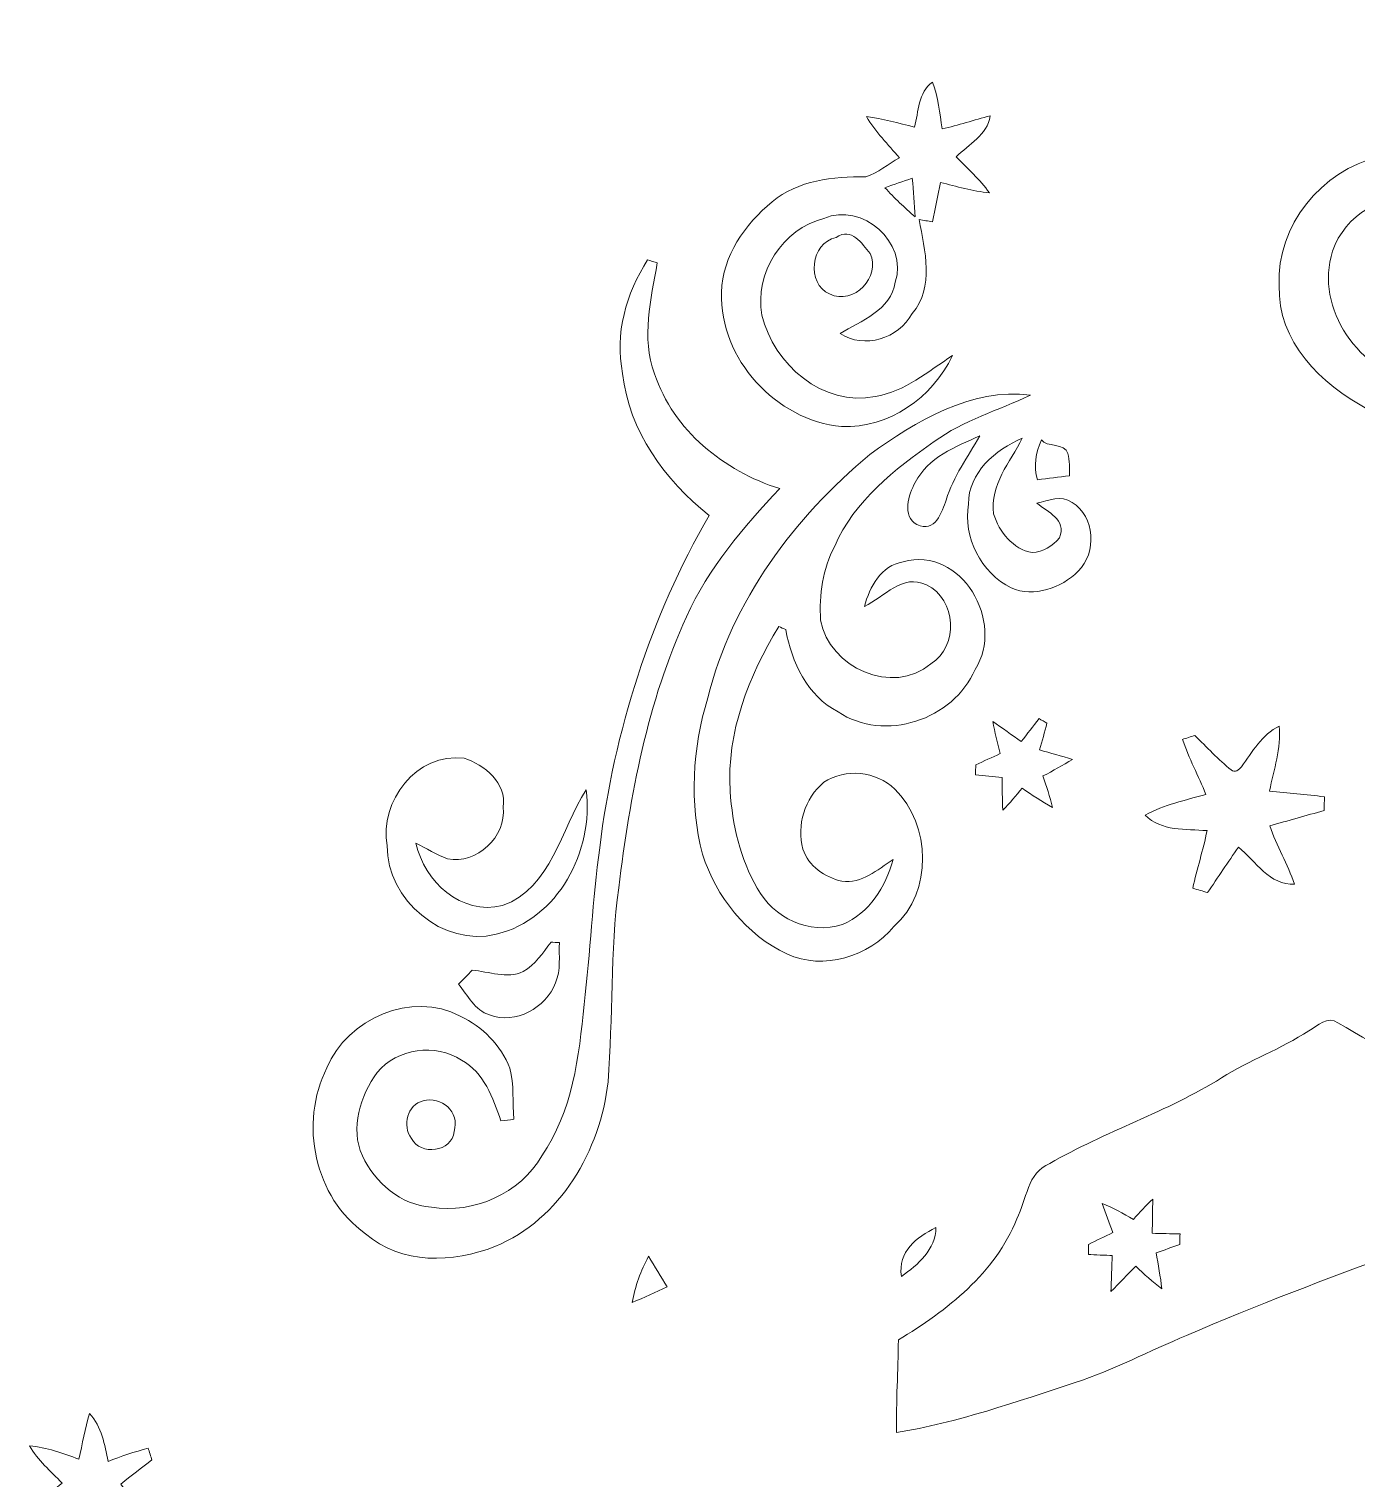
# Model space of a CAD drawing. Header units: centimetres. Extents: x -16.2 to 16.2, y -15.2 to 15.2.
# Drawn here: x -16.22 to -2.94, y 0.75 to 15.25 of the extents above; entities that cross this region are included whole.
import ezdxf

# ---------------------------------------------------------------- set-up
doc = ezdxf.new("R2010")
doc.units = ezdxf.units.CM
doc.header["$MEASUREMENT"] = 0
doc.layers.add('Layer 1', color=7, linetype='Continuous')

msp = doc.modelspace()

# ---------------------------------------------------------------- linework, layer by layer
at = {"layer": 'Layer 1', "lineweight": 9}
for points, knots in [([(5.17948, 15.04692), (5.45429, 15.21131), (5.78167, 15.2473), (6.096, 15.23142), (6.096, 15.23142), (6.09458, 15.20602), (6.09176, 15.15522), (6.09035, 15.12982), (6.09035, 15.12982), (5.61622, 15.04445), (5.16501, 14.77069), (4.93571, 14.33748), (4.93571, 14.33748), (4.66266, 13.92297), (4.69441, 13.39662), (4.74945, 12.92637), (4.74945, 12.92637), (4.07952, 13.12604), (3.35562, 13.2153), (2.66876, 13.04667), (2.66876, 13.04667), (1.35255, 12.79267), (0.12629, 12.212), (-1.03188, 11.55442), (-1.03188, 11.55442), (-1.5808, 11.2796), (-2.25955, 11.1526), (-2.82822, 11.44753), (-2.82822, 11.44753), (-3.2819, 11.68988), (-3.72922, 12.12451), (-3.70523, 12.68154), (-3.70523, 12.68154), (-3.73839, 13.27844), (-3.27907, 13.83266), (-2.70828, 13.96848), (-2.70828, 13.96848), (-2.40771, 14.05455), (-2.06093, 14.04538), (-1.81081, 13.8383), (-1.81081, 13.8383), (-1.39065, 13.59383), (-1.21285, 13.00433), (-1.45662, 12.57818), (-1.45662, 12.57818), (-1.56387, 12.321), (-1.83057, 12.1485), (-2.10926, 12.14708), (-2.10926, 12.14708), (-1.93746, 12.36651), (-1.70463, 12.58594), (-1.73461, 12.89321), (-1.73461, 12.89321), (-1.70286, 13.216), (-1.97344, 13.49893), (-2.28036, 13.54726), (-2.28036, 13.54726), (-2.65572, 13.62064), (-3.05259, 13.38569), (-3.17112, 13.02303), (-3.17112, 13.02303), (-3.35774, 12.454), (-2.8956, 11.79925), (-2.32128, 11.70964), (-2.32128, 11.70964), (-2.03236, 11.6352), (-1.7325, 11.69165), (-1.44745, 11.75585), (-1.44745, 11.75585), (-0.77859, 11.94141), (-0.18345, 12.3083), (0.45226, 12.57606), (0.45226, 12.57606), (1.12747, 12.86781), (1.82209, 13.13133), (2.5474, 13.26786), (2.5474, 13.26786), (3.08468, 13.3811), (3.63431, 13.40932), (4.18113, 13.42908), (4.18113, 13.42908), (4.25027, 14.07995), (4.59528, 14.72342), (5.17948, 15.04692)], [0, 0, 0, 0, 0.04545455, 0.04545455, 0.04545455, 0.04545455, 0.09090909, 0.09090909, 0.09090909, 0.09090909, 0.13636364, 0.13636364, 0.13636364, 0.13636364, 0.18181818, 0.18181818, 0.18181818, 0.18181818, 0.22727273, 0.22727273, 0.22727273, 0.22727273, 0.27272727, 0.27272727, 0.27272727, 0.27272727, 0.31818182, 0.31818182, 0.31818182, 0.31818182, 0.36363636, 0.36363636, 0.36363636, 0.36363636, 0.40909091, 0.40909091, 0.40909091, 0.40909091, 0.45454545, 0.45454545, 0.45454545, 0.45454545, 0.5, 0.5, 0.5, 0.5, 0.54545455, 0.54545455, 0.54545455, 0.54545455, 0.59090909, 0.59090909, 0.59090909, 0.59090909, 0.63636364, 0.63636364, 0.63636364, 0.63636364, 0.68181818, 0.68181818, 0.68181818, 0.68181818, 0.72727273, 0.72727273, 0.72727273, 0.72727273, 0.77272727, 0.77272727, 0.77272727, 0.77272727, 0.81818182, 0.81818182, 0.81818182, 0.81818182, 0.86363636, 0.86363636, 0.86363636, 0.86363636, 0.90909091, 0.90909091, 0.90909091, 0.90909091, 1, 1, 1, 1]), ([(-7.35648, 14.26551), (-7.31309, 14.41897), (-7.32085, 14.61335), (-7.17727, 14.71495), (-7.17727, 14.71495), (-7.11871, 14.56573), (-7.1053, 14.40521), (-7.07814, 14.24858), (-7.07814, 14.24858), (-6.91586, 14.28104), (-6.75993, 14.33819), (-6.59907, 14.3777), (-6.59907, 14.3777), (-6.62588, 14.18473), (-6.81532, 14.09512), (-6.93844, 13.96671), (-6.93844, 13.96671), (-6.82237, 13.85206), (-6.70278, 13.73952), (-6.60612, 13.60758), (-6.60612, 13.60758), (-6.77334, 13.62628), (-6.93491, 13.67038), (-7.09719, 13.71165), (-7.09719, 13.71165), (-7.12329, 13.58007), (-7.14728, 13.44848), (-7.1748, 13.31725), (-7.1748, 13.31725), (-7.21925, 13.32501), (-7.2637, 13.33312), (-7.30815, 13.34088), (-7.30815, 13.34088), (-7.25629, 13.02868), (-7.15046, 12.66637), (-7.38012, 12.39967), (-7.38012, 12.39967), (-7.51699, 12.14673), (-7.85742, 12.04125), (-8.10119, 12.20035), (-8.10119, 12.20035), (-7.89094, 12.32418), (-7.59178, 12.43672), (-7.54874, 12.71259), (-7.54874, 12.71259), (-7.4161, 13.10699), (-7.88212, 13.51939), (-8.26206, 13.35217), (-8.26206, 13.35217), (-8.67657, 13.24881), (-8.96127, 12.8036), (-8.8826, 12.38345), (-8.8826, 12.38345), (-8.76618, 11.8945), (-8.27335, 11.46199), (-7.74842, 11.56994), (-7.74842, 11.56994), (-7.44891, 11.61862), (-7.22207, 11.82182), (-6.97583, 11.97846), (-6.97583, 11.97846), (-7.17797, 11.55795), (-7.61048, 11.25103), (-8.08638, 11.26796), (-8.08638, 11.26796), (-8.74431, 11.33287), (-9.30769, 11.94388), (-9.28723, 12.61205), (-9.28723, 12.61205), (-9.27841, 12.97823), (-9.05299, 13.29291), (-8.78064, 13.51798), (-8.78064, 13.51798), (-8.521, 13.73317), (-8.16999, 13.77268), (-7.84472, 13.76739), (-7.84472, 13.76739), (-7.72231, 13.80726), (-7.6193, 13.89475), (-7.50676, 13.95789), (-7.50676, 13.95789), (-7.62071, 14.0923), (-7.74595, 14.21824), (-7.83732, 14.36994), (-7.83732, 14.36994), (-7.67398, 14.34983), (-7.51523, 14.30608), (-7.35648, 14.26551), (-7.35648, 14.26551), (-7.35648, 14.26551), (-7.35648, 14.26551), (-7.35648, 14.26551)], [0, 0, 0, 0, 0.04166667, 0.04166667, 0.04166667, 0.04166667, 0.08333333, 0.08333333, 0.08333333, 0.08333333, 0.125, 0.125, 0.125, 0.125, 0.16666667, 0.16666667, 0.16666667, 0.16666667, 0.20833333, 0.20833333, 0.20833333, 0.20833333, 0.25, 0.25, 0.25, 0.25, 0.29166667, 0.29166667, 0.29166667, 0.29166667, 0.33333333, 0.33333333, 0.33333333, 0.33333333, 0.375, 0.375, 0.375, 0.375, 0.41666667, 0.41666667, 0.41666667, 0.41666667, 0.45833333, 0.45833333, 0.45833333, 0.45833333, 0.5, 0.5, 0.5, 0.5, 0.54166667, 0.54166667, 0.54166667, 0.54166667, 0.58333333, 0.58333333, 0.58333333, 0.58333333, 0.625, 0.625, 0.625, 0.625, 0.66666667, 0.66666667, 0.66666667, 0.66666667, 0.70833333, 0.70833333, 0.70833333, 0.70833333, 0.75, 0.75, 0.75, 0.75, 0.79166667, 0.79166667, 0.79166667, 0.79166667, 0.83333333, 0.83333333, 0.83333333, 0.83333333, 0.875, 0.875, 0.875, 0.875, 0.91666667, 0.91666667, 0.91666667, 0.91666667, 1, 1, 1, 1]), ([(-7.65246, 13.65909), (-7.55792, 13.55537), (-7.4549, 13.46012), (-7.35013, 13.36699), (-7.35013, 13.36699), (-7.35648, 13.49575), (-7.36706, 13.62452), (-7.378, 13.75293), (-7.378, 13.75293), (-7.47043, 13.724), (-7.5618, 13.6926), (-7.65246, 13.65909)], [0, 0, 0, 0, 0.25, 0.25, 0.25, 0.25, 0.5, 0.5, 0.5, 0.5, 1, 1, 1, 1]), ([(-8.14106, 13.16061), (-7.98266, 13.27033), (-7.88353, 13.09711), (-7.80098, 13.00116), (-7.80098, 13.00116), (-7.68633, 12.76938), (-7.96502, 12.4794), (-8.20562, 12.59582), (-8.20562, 12.59582), (-8.44339, 12.69883), (-8.39717, 13.10805), (-8.14106, 13.16061)], [0, 0, 0, 0, 0.25, 0.25, 0.25, 0.25, 0.5, 0.5, 0.5, 0.5, 1, 1, 1, 1]), ([(-10.02736, 12.93625), (-10.00337, 12.92884), (-9.95469, 12.91438), (-9.9307, 12.90697), (-9.9307, 12.90697), (-9.99667, 12.54184), (-10.09086, 12.15908), (-9.95786, 11.79713), (-9.95786, 11.79713), (-9.76807, 11.22739), (-9.26501, 10.82452), (-8.7055, 10.64813), (-8.7055, 10.64813), (-9.0671, 10.26077), (-9.41988, 9.85544), (-9.63825, 9.36614), (-9.63825, 9.36614), (-10.03018, 8.51418), (-10.20128, 7.57932), (-10.31664, 6.65433), (-10.31664, 6.65433), (-10.40377, 6.01087), (-10.37238, 5.35964), (-10.42318, 4.71335), (-10.42318, 4.71335), (-10.50114, 4.02685), (-10.89555, 3.3347), (-11.55559, 3.06482), (-11.55559, 3.06482), (-11.97117, 2.8976), (-12.49575, 2.88067), (-12.84958, 3.19076), (-12.84958, 3.19076), (-13.36358, 3.55483), (-13.51774, 4.29743), (-13.23729, 4.85164), (-13.23729, 4.85164), (-13.03655, 5.34518), (-12.38533, 5.62493), (-11.90379, 5.36952), (-11.90379, 5.36952), (-11.67801, 5.26615), (-11.49915, 5.07671), (-11.40566, 4.84741), (-11.40566, 4.84741), (-11.36333, 4.6816), (-11.37815, 4.50698), (-11.36792, 4.33694), (-11.36792, 4.33694), (-11.41025, 4.332), (-11.45258, 4.32706), (-11.49492, 4.32212), (-11.49492, 4.32212), (-11.57394, 4.55002), (-11.66601, 4.80578), (-11.88967, 4.9289), (-11.88967, 4.9289), (-12.14826, 5.1), (-12.53526, 5.04814), (-12.73281, 4.80613), (-12.73281, 4.80613), (-12.90567, 4.57189), (-13.00692, 4.2498), (-12.88239, 3.9704), (-12.88239, 3.9704), (-12.75539, 3.703), (-12.49857, 3.47651), (-12.192, 3.45923), (-12.192, 3.45923), (-11.77008, 3.38655), (-11.30089, 3.59575), (-11.08746, 3.9704), (-11.08746, 3.9704), (-10.77807, 4.41349), (-10.71457, 4.96382), (-10.66201, 5.48699), (-10.66201, 5.48699), (-10.60098, 6.0084), (-10.5791, 6.53368), (-10.50714, 7.05403), (-10.50714, 7.05403), (-10.3625, 8.21996), (-9.99914, 9.36155), (-9.41176, 10.38037), (-9.41176, 10.38037), (-9.8545, 10.73315), (-10.21398, 11.22281), (-10.27713, 11.7996), (-10.27713, 11.7996), (-10.35932, 12.19612), (-10.2422, 12.60217), (-10.02736, 12.93625)], [0, 0, 0, 0, 0.04166667, 0.04166667, 0.04166667, 0.04166667, 0.08333333, 0.08333333, 0.08333333, 0.08333333, 0.125, 0.125, 0.125, 0.125, 0.16666667, 0.16666667, 0.16666667, 0.16666667, 0.20833333, 0.20833333, 0.20833333, 0.20833333, 0.25, 0.25, 0.25, 0.25, 0.29166667, 0.29166667, 0.29166667, 0.29166667, 0.33333333, 0.33333333, 0.33333333, 0.33333333, 0.375, 0.375, 0.375, 0.375, 0.41666667, 0.41666667, 0.41666667, 0.41666667, 0.45833333, 0.45833333, 0.45833333, 0.45833333, 0.5, 0.5, 0.5, 0.5, 0.54166667, 0.54166667, 0.54166667, 0.54166667, 0.58333333, 0.58333333, 0.58333333, 0.58333333, 0.625, 0.625, 0.625, 0.625, 0.66666667, 0.66666667, 0.66666667, 0.66666667, 0.70833333, 0.70833333, 0.70833333, 0.70833333, 0.75, 0.75, 0.75, 0.75, 0.79166667, 0.79166667, 0.79166667, 0.79166667, 0.83333333, 0.83333333, 0.83333333, 0.83333333, 0.875, 0.875, 0.875, 0.875, 0.91666667, 0.91666667, 0.91666667, 0.91666667, 1, 1, 1, 1]), ([(-7.8038, 10.98927), (-7.34343, 11.32194), (-6.7878, 11.65813), (-6.19549, 11.5837), (-6.19549, 11.5837), (-6.51581, 11.42812), (-6.86824, 11.33428), (-7.15787, 11.11803), (-7.15787, 11.11803), (-7.55262, 10.84181), (-7.95973, 10.52713), (-8.15482, 10.07134), (-8.15482, 10.07134), (-8.2737, 9.8445), (-8.31039, 9.58486), (-8.29663, 9.33086), (-8.29663, 9.33086), (-8.21055, 8.85708), (-7.57626, 8.56992), (-7.19138, 8.89377), (-7.19138, 8.89377), (-6.91269, 9.07227), (-6.93174, 9.53864), (-7.23724, 9.68574), (-7.23724, 9.68574), (-7.47748, 9.80111), (-7.65775, 9.56334), (-7.85778, 9.46915), (-7.85778, 9.46915), (-7.80521, 9.66353), (-7.68915, 9.87908), (-7.47113, 9.91471), (-7.47113, 9.91471), (-6.88799, 10.08051), (-6.4442, 9.30687), (-6.75005, 8.83908), (-6.75005, 8.83908), (-6.96419, 8.3332), (-7.65881, 8.10355), (-8.12095, 8.41434), (-8.12095, 8.41434), (-8.42928, 8.57556), (-8.58767, 8.90928), (-8.64412, 9.23808), (-8.64412, 9.23808), (-8.66176, 9.24513), (-8.69704, 9.2596), (-8.71503, 9.26665), (-8.71503, 9.26665), (-9.01489, 8.77311), (-9.2389, 8.20797), (-9.20115, 7.62095), (-9.20115, 7.62095), (-9.17964, 7.28404), (-9.09885, 6.94538), (-8.93128, 6.6501), (-8.93128, 6.6501), (-8.77006, 6.35659), (-8.4067, 6.17385), (-8.07685, 6.2878), (-8.07685, 6.2878), (-7.80698, 6.40139), (-7.64435, 6.66245), (-7.57097, 6.93515), (-7.57097, 6.93515), (-7.7276, 6.83319), (-7.88071, 6.6942), (-8.08497, 6.71889), (-8.08497, 6.71889), (-8.25042, 6.75946), (-8.41905, 6.87023), (-8.47232, 7.04027), (-8.47232, 7.04027), (-8.53864, 7.27946), (-8.45468, 7.55004), (-8.26382, 7.70914), (-8.26382, 7.70914), (-8.04651, 7.85448), (-7.7396, 7.81956), (-7.55262, 7.64105), (-7.55262, 7.64105), (-7.19209, 7.27946), (-7.16986, 6.61659), (-7.56144, 6.26663), (-7.56144, 6.26663), (-7.81474, 5.96395), (-8.26453, 5.82354), (-8.63248, 5.99111), (-8.63248, 5.99111), (-9.04029, 6.18126), (-9.34156, 6.56438), (-9.47809, 6.98841), (-9.47809, 6.98841), (-9.61179, 7.50206), (-9.57863, 8.04886), (-9.42517, 8.5544), (-9.42517, 8.5544), (-9.18316, 9.52206), (-8.56263, 10.35884), (-7.8038, 10.98927)], [0, 0, 0, 0, 0.03846154, 0.03846154, 0.03846154, 0.03846154, 0.07692308, 0.07692308, 0.07692308, 0.07692308, 0.11538462, 0.11538462, 0.11538462, 0.11538462, 0.15384615, 0.15384615, 0.15384615, 0.15384615, 0.19230769, 0.19230769, 0.19230769, 0.19230769, 0.23076923, 0.23076923, 0.23076923, 0.23076923, 0.26923077, 0.26923077, 0.26923077, 0.26923077, 0.30769231, 0.30769231, 0.30769231, 0.30769231, 0.34615385, 0.34615385, 0.34615385, 0.34615385, 0.38461538, 0.38461538, 0.38461538, 0.38461538, 0.42307692, 0.42307692, 0.42307692, 0.42307692, 0.46153846, 0.46153846, 0.46153846, 0.46153846, 0.5, 0.5, 0.5, 0.5, 0.53846154, 0.53846154, 0.53846154, 0.53846154, 0.57692308, 0.57692308, 0.57692308, 0.57692308, 0.61538462, 0.61538462, 0.61538462, 0.61538462, 0.65384615, 0.65384615, 0.65384615, 0.65384615, 0.69230769, 0.69230769, 0.69230769, 0.69230769, 0.73076923, 0.73076923, 0.73076923, 0.73076923, 0.76923077, 0.76923077, 0.76923077, 0.76923077, 0.80769231, 0.80769231, 0.80769231, 0.80769231, 0.84615385, 0.84615385, 0.84615385, 0.84615385, 0.88461538, 0.88461538, 0.88461538, 0.88461538, 0.92307692, 0.92307692, 0.92307692, 0.92307692, 1, 1, 1, 1]), ([(-7.34872, 10.70916), (-7.22101, 10.96069), (-6.94585, 11.06864), (-6.70137, 11.17448), (-6.70137, 11.17448), (-6.82449, 10.96634), (-6.96842, 10.76843), (-7.03827, 10.53383), (-7.03827, 10.53383), (-7.08449, 10.41918), (-7.14587, 10.19622), (-7.33284, 10.28971), (-7.33284, 10.28971), (-7.48524, 10.37332), (-7.41504, 10.58922), (-7.34872, 10.70916)], [0, 0, 0, 0, 0.2, 0.2, 0.2, 0.2, 0.4, 0.4, 0.4, 0.4, 0.6, 0.6, 0.6, 0.6, 1, 1, 1, 1]), ([(-6.81602, 10.49397), (-6.81885, 10.80865), (-6.54403, 11.03689), (-6.27804, 11.1526), (-6.27804, 11.1526), (-6.39798, 10.91025), (-6.604, 10.68658), (-6.56449, 10.39412), (-6.56449, 10.39412), (-6.51087, 10.21633), (-6.36941, 10.03958), (-6.1775, 10.00784), (-6.1775, 10.00784), (-6.07131, 10.01207), (-5.97253, 10.07522), (-5.90374, 10.15388), (-5.90374, 10.15388), (-5.83213, 10.34474), (-6.02333, 10.40789), (-6.13022, 10.50279), (-6.13022, 10.50279), (-6.01698, 10.5296), (-5.88681, 10.58463), (-5.77886, 10.51055), (-5.77886, 10.51055), (-5.54955, 10.36661), (-5.52944, 10.00749), (-5.71783, 9.8205), (-5.71783, 9.8205), (-5.88716, 9.65259), (-6.16056, 9.55769), (-6.38775, 9.65365), (-6.38775, 9.65365), (-6.68973, 9.80711), (-6.87141, 10.15742), (-6.81602, 10.49397)], [0, 0, 0, 0, 0.1, 0.1, 0.1, 0.1, 0.2, 0.2, 0.2, 0.2, 0.3, 0.3, 0.3, 0.3, 0.4, 0.4, 0.4, 0.4, 0.5, 0.5, 0.5, 0.5, 0.6, 0.6, 0.6, 0.6, 0.7, 0.7, 0.7, 0.7, 0.8, 0.8, 0.8, 0.8, 1, 1, 1, 1]), ([(-6.08507, 11.13461), (-6.03709, 11.06053), (-5.84835, 11.10815), (-5.82049, 10.99915), (-5.82049, 10.99915), (-5.80108, 10.92683), (-5.80602, 10.85098), (-5.80496, 10.77654), (-5.80496, 10.77654), (-5.91185, 10.7642), (-6.01945, 10.75008), (-6.12529, 10.73562), (-6.12529, 10.73562), (-6.16374, 10.87073), (-6.14539, 11.00938), (-6.08507, 11.13461)], [0, 0, 0, 0, 0.2, 0.2, 0.2, 0.2, 0.4, 0.4, 0.4, 0.4, 0.6, 0.6, 0.6, 0.6, 1, 1, 1, 1]), ([(-6.10941, 8.34626), (-6.08965, 8.33461), (-6.05014, 8.31133), (-6.03004, 8.29969), (-6.03004, 8.29969), (-6.05332, 8.21079), (-6.07907, 8.12224), (-6.10553, 8.03405), (-6.10553, 8.03405), (-5.99511, 8.00265), (-5.88434, 7.97266), (-5.77498, 7.93739), (-5.77498, 7.93739), (-5.87129, 7.87883), (-5.97077, 7.8252), (-6.0706, 7.77229), (-6.0706, 7.77229), (-6.03497, 7.66892), (-6.00111, 7.5645), (-5.97571, 7.45796), (-5.97571, 7.45796), (-6.08154, 7.51441), (-6.17891, 7.58355), (-6.27804, 7.65023), (-6.27804, 7.65023), (-6.34048, 7.57544), (-6.40327, 7.501), (-6.47207, 7.43186), (-6.47207, 7.43186), (-6.47842, 7.54333), (-6.4763, 7.64881), (-6.48018, 7.75853), (-6.48018, 7.75853), (-6.56873, 7.767), (-6.65692, 7.77546), (-6.74476, 7.78322), (-6.74476, 7.78322), (-6.74441, 7.80827), (-6.7437, 7.85836), (-6.74335, 7.88341), (-6.74335, 7.88341), (-6.66151, 7.92151), (-6.57966, 7.95855), (-6.49747, 7.99595), (-6.49747, 7.99595), (-6.52498, 8.10284), (-6.55215, 8.20973), (-6.57367, 8.31803), (-6.57367, 8.31803), (-6.47736, 8.25171), (-6.38246, 8.18327), (-6.28686, 8.11625), (-6.28686, 8.11625), (-6.22759, 8.1928), (-6.16938, 8.27006), (-6.10941, 8.34626)], [0, 0, 0, 0, 0.06666667, 0.06666667, 0.06666667, 0.06666667, 0.13333333, 0.13333333, 0.13333333, 0.13333333, 0.2, 0.2, 0.2, 0.2, 0.26666667, 0.26666667, 0.26666667, 0.26666667, 0.33333333, 0.33333333, 0.33333333, 0.33333333, 0.4, 0.4, 0.4, 0.4, 0.46666667, 0.46666667, 0.46666667, 0.46666667, 0.53333333, 0.53333333, 0.53333333, 0.53333333, 0.6, 0.6, 0.6, 0.6, 0.66666667, 0.66666667, 0.66666667, 0.66666667, 0.73333333, 0.73333333, 0.73333333, 0.73333333, 0.8, 0.8, 0.8, 0.8, 0.86666667, 0.86666667, 0.86666667, 0.86666667, 1, 1, 1, 1]), ([(-4.08482, 7.86471), (-3.97334, 8.01288), (-3.8788, 8.1868), (-3.70488, 8.27217), (-3.70488, 8.27217), (-3.68653, 8.05028), (-3.75815, 7.83614), (-3.80224, 7.622), (-3.80224, 7.622), (-3.61986, 7.60366), (-3.43571, 7.58637), (-3.25332, 7.5645), (-3.25332, 7.5645), (-3.25403, 7.51899), (-3.25438, 7.47348), (-3.25473, 7.42762), (-3.25473, 7.42762), (-3.43641, 7.37576), (-3.61809, 7.32496), (-3.79977, 7.27381), (-3.79977, 7.27381), (-3.73275, 7.07273), (-3.62233, 6.88999), (-3.55177, 6.69032), (-3.55177, 6.69032), (-3.8026, 6.67515), (-3.94018, 6.91998), (-4.11375, 7.06109), (-4.11375, 7.06109), (-4.21711, 6.90975), (-4.32012, 6.75805), (-4.42278, 6.606), (-4.42278, 6.606), (-4.47182, 6.62047), (-4.52085, 6.63458), (-4.56954, 6.64834), (-4.56954, 6.64834), (-4.53355, 6.84378), (-4.463, 7.0304), (-4.42842, 7.22548), (-4.42842, 7.22548), (-4.6415, 7.24277), (-4.88457, 7.2156), (-5.0472, 7.38176), (-5.0472, 7.38176), (-4.8574, 7.48442), (-4.64538, 7.53028), (-4.43865, 7.58708), (-4.43865, 7.58708), (-4.5138, 7.77229), (-4.61116, 7.94832), (-4.67325, 8.13847), (-4.67325, 8.13847), (-4.64291, 8.148), (-4.58224, 8.1674), (-4.5519, 8.17728), (-4.5519, 8.17728), (-4.42772, 8.06439), (-4.31906, 7.93421), (-4.18501, 7.83261), (-4.18501, 7.83261), (-4.1529, 7.80016), (-4.10457, 7.83508), (-4.08482, 7.86471)], [0, 0, 0, 0, 0.05882353, 0.05882353, 0.05882353, 0.05882353, 0.11764706, 0.11764706, 0.11764706, 0.11764706, 0.17647059, 0.17647059, 0.17647059, 0.17647059, 0.23529412, 0.23529412, 0.23529412, 0.23529412, 0.29411765, 0.29411765, 0.29411765, 0.29411765, 0.35294118, 0.35294118, 0.35294118, 0.35294118, 0.41176471, 0.41176471, 0.41176471, 0.41176471, 0.47058824, 0.47058824, 0.47058824, 0.47058824, 0.52941176, 0.52941176, 0.52941176, 0.52941176, 0.58823529, 0.58823529, 0.58823529, 0.58823529, 0.64705882, 0.64705882, 0.64705882, 0.64705882, 0.70588235, 0.70588235, 0.70588235, 0.70588235, 0.76470588, 0.76470588, 0.76470588, 0.76470588, 0.82352941, 0.82352941, 0.82352941, 0.82352941, 0.88235294, 0.88235294, 0.88235294, 0.88235294, 1, 1, 1, 1]), ([(-12.63439, 7.07343), (-12.71623, 7.51688), (-12.337, 8.01147), (-11.86498, 7.95009), (-11.86498, 7.95009), (-11.66213, 7.88341), (-11.43247, 7.70244), (-11.47269, 7.46078), (-11.47269, 7.46078), (-11.43882, 7.16763), (-11.74045, 6.88011), (-12.02902, 6.94432), (-12.02902, 6.94432), (-12.14156, 6.98206), (-12.24175, 7.04945), (-12.34829, 7.09989), (-12.34829, 7.09989), (-12.25762, 6.71501), (-11.89814, 6.37599), (-11.47834, 6.47512), (-11.47834, 6.47512), (-10.98692, 6.6568), (-10.89696, 7.23783), (-10.64331, 7.63223), (-10.64331, 7.63223), (-10.56252, 7.02651), (-10.92271, 6.33578), (-11.54184, 6.18937), (-11.54184, 6.18937), (-12.07453, 6.05461), (-12.6365, 6.53333), (-12.63439, 7.07343)], [0, 0, 0, 0, 0.11111111, 0.11111111, 0.11111111, 0.11111111, 0.22222222, 0.22222222, 0.22222222, 0.22222222, 0.33333333, 0.33333333, 0.33333333, 0.33333333, 0.44444444, 0.44444444, 0.44444444, 0.44444444, 0.55555556, 0.55555556, 0.55555556, 0.55555556, 0.66666667, 0.66666667, 0.66666667, 0.66666667, 0.77777778, 0.77777778, 0.77777778, 0.77777778, 1, 1, 1, 1]), ([(-10.99362, 6.10859), (-10.9728, 6.10788), (-10.93082, 6.10682), (-10.91001, 6.10612), (-10.91001, 6.10612), (-10.91883, 5.97418), (-10.89061, 5.82848), (-10.95023, 5.7036), (-10.95023, 5.7036), (-11.0416, 5.45172), (-11.35275, 5.28238), (-11.60992, 5.38222), (-11.60992, 5.38222), (-11.75774, 5.42667), (-11.82794, 5.57836), (-11.91895, 5.68878), (-11.91895, 5.68878), (-11.87415, 5.7357), (-11.82864, 5.78227), (-11.78349, 5.82848), (-11.78349, 5.82848), (-11.61662, 5.81578), (-11.43565, 5.74064), (-11.27267, 5.81508), (-11.27267, 5.81508), (-11.15413, 5.88422), (-11.07617, 6.0024), (-10.99362, 6.10859)], [0, 0, 0, 0, 0.125, 0.125, 0.125, 0.125, 0.25, 0.25, 0.25, 0.25, 0.375, 0.375, 0.375, 0.375, 0.5, 0.5, 0.5, 0.5, 0.625, 0.625, 0.625, 0.625, 0.75, 0.75, 0.75, 0.75, 1, 1, 1, 1]), ([(-3.4089, 5.22276), (-3.68653, 5.04073), (-4.00262, 4.9289), (-4.28343, 4.75145), (-4.28343, 4.75145), (-4.82883, 4.41173), (-5.44795, 4.21452), (-6.00322, 3.89455), (-6.00322, 3.89455), (-6.22971, 3.80424), (-6.23253, 3.53013), (-6.33131, 3.34246), (-6.33131, 3.34246), (-6.54791, 2.79742), (-7.03087, 2.42418), (-7.51735, 2.12961), (-7.51735, 2.12961), (-7.52087, 1.82093), (-7.53992, 1.51154), (-7.5371, 1.20251), (-7.5371, 1.20251), (-6.92292, 1.29987), (-6.3366, 1.51295), (-5.74675, 1.70169), (-5.74675, 1.70169), (-5.36329, 1.83045), (-5.00486, 2.01954), (-4.63233, 2.17476), (-4.63233, 2.17476), (-3.24168, 2.77978), (-1.78929, 3.2278), (-0.40182, 3.83952), (-0.40182, 3.83952), (-0.40005, 3.8628), (-0.39617, 3.90867), (-0.39441, 3.9316), (-0.39441, 3.9316), (-1.31481, 4.36269), (-2.24649, 4.77685), (-3.1175, 5.3032), (-3.1175, 5.3032), (-3.21945, 5.38116), (-3.32176, 5.26721), (-3.4089, 5.22276), (-3.4089, 5.22276), (-3.4089, 5.22276), (-3.4089, 5.22276), (-3.4089, 5.22276)], [0, 0, 0, 0, 0.07692308, 0.07692308, 0.07692308, 0.07692308, 0.15384615, 0.15384615, 0.15384615, 0.15384615, 0.23076923, 0.23076923, 0.23076923, 0.23076923, 0.30769231, 0.30769231, 0.30769231, 0.30769231, 0.38461538, 0.38461538, 0.38461538, 0.38461538, 0.46153846, 0.46153846, 0.46153846, 0.46153846, 0.53846154, 0.53846154, 0.53846154, 0.53846154, 0.61538462, 0.61538462, 0.61538462, 0.61538462, 0.69230769, 0.69230769, 0.69230769, 0.69230769, 0.76923077, 0.76923077, 0.76923077, 0.76923077, 0.84615385, 0.84615385, 0.84615385, 0.84615385, 1, 1, 1, 1]), ([(-12.27244, 4.52215), (-12.0957, 4.5733), (-11.90026, 4.41137), (-11.96482, 4.21488), (-11.96482, 4.21488), (-11.97857, 4.0078), (-12.30701, 3.9697), (-12.39062, 4.14573), (-12.39062, 4.14573), (-12.48728, 4.27167), (-12.43366, 4.48405), (-12.27244, 4.52215)], [0, 0, 0, 0, 0.25, 0.25, 0.25, 0.25, 0.5, 0.5, 0.5, 0.5, 1, 1, 1, 1]), ([(-5.16573, 3.33364), (-5.10399, 3.4049), (-5.03979, 3.4744), (-4.971, 3.5386), (-4.971, 3.5386), (-4.97382, 3.42607), (-4.97417, 3.30965), (-4.9777, 3.19605), (-4.9777, 3.19605), (-4.88492, 3.19429), (-4.79179, 3.19217), (-4.69865, 3.19006), (-4.69865, 3.19006), (-4.699, 3.16395), (-4.70006, 3.11174), (-4.70042, 3.08563), (-4.70042, 3.08563), (-4.77909, 3.05671), (-4.85811, 3.02848), (-4.93678, 3.00062), (-4.93678, 3.00062), (-4.91632, 2.88138), (-4.8948, 2.76143), (-4.87963, 2.64078), (-4.87963, 2.64078), (-4.97276, 2.70957), (-5.05813, 2.78754), (-5.14068, 2.86797), (-5.14068, 2.86797), (-5.22394, 2.7833), (-5.30649, 2.69758), (-5.38974, 2.61221), (-5.38974, 2.61221), (-5.38657, 2.70287), (-5.38057, 2.88349), (-5.3774, 2.9738), (-5.3774, 2.9738), (-5.43702, 2.97627), (-5.55625, 2.98121), (-5.61587, 2.98368), (-5.61587, 2.98368), (-5.61552, 3.00873), (-5.61446, 3.05953), (-5.61376, 3.08493), (-5.61376, 3.08493), (-5.53332, 3.12444), (-5.45289, 3.16395), (-5.37175, 3.20311), (-5.37175, 3.20311), (-5.40809, 3.30012), (-5.44442, 3.39749), (-5.47688, 3.49592), (-5.47688, 3.49592), (-5.36822, 3.45182), (-5.26592, 3.39396), (-5.16573, 3.33364)], [0, 0, 0, 0, 0.06666667, 0.06666667, 0.06666667, 0.06666667, 0.13333333, 0.13333333, 0.13333333, 0.13333333, 0.2, 0.2, 0.2, 0.2, 0.26666667, 0.26666667, 0.26666667, 0.26666667, 0.33333333, 0.33333333, 0.33333333, 0.33333333, 0.4, 0.4, 0.4, 0.4, 0.46666667, 0.46666667, 0.46666667, 0.46666667, 0.53333333, 0.53333333, 0.53333333, 0.53333333, 0.6, 0.6, 0.6, 0.6, 0.66666667, 0.66666667, 0.66666667, 0.66666667, 0.73333333, 0.73333333, 0.73333333, 0.73333333, 0.8, 0.8, 0.8, 0.8, 0.86666667, 0.86666667, 0.86666667, 0.86666667, 1, 1, 1, 1]), ([(-7.48736, 2.76461), (-7.32191, 2.88102), (-7.14199, 3.03413), (-7.14199, 3.25285), (-7.14199, 3.25285), (-7.33531, 3.16078), (-7.52264, 3.01226), (-7.48736, 2.76461), (-7.48736, 2.76461), (-7.48736, 2.76461), (-7.48736, 2.76461), (-7.48736, 2.76461)], [0, 0, 0, 0, 0.25, 0.25, 0.25, 0.25, 0.5, 0.5, 0.5, 0.5, 1, 1, 1, 1]), ([(-10.18188, 2.50496), (-10.06334, 2.55259), (-9.94799, 2.60762), (-9.83157, 2.65983), (-9.83157, 2.65983), (-9.89225, 2.76284), (-9.95504, 2.8648), (-10.01784, 2.96604), (-10.01784, 2.96604), (-10.09721, 2.82246), (-10.15083, 2.66583), (-10.18188, 2.50496), (-10.18188, 2.50496), (-10.18188, 2.50496), (-10.18188, 2.50496), (-10.18188, 2.50496)], [0, 0, 0, 0, 0.2, 0.2, 0.2, 0.2, 0.4, 0.4, 0.4, 0.4, 0.6, 0.6, 0.6, 0.6, 1, 1, 1, 1]), ([(-15.61324, 1.3923), (-15.49012, 1.26213), (-15.46296, 1.08115), (-15.42804, 0.91288), (-15.42804, 0.91288), (-15.2961, 0.96403), (-15.1631, 1.01165), (-15.02552, 1.04552), (-15.02552, 1.04552), (-15.0167, 1.01624), (-14.99835, 0.95733), (-14.98918, 0.92805), (-14.98918, 0.92805), (-15.09219, 0.84726), (-15.19732, 0.76894), (-15.29998, 0.68745), (-15.29998, 0.68745), (-15.2012, 0.55692), (-15.1123, 0.41758), (-15.00894, 0.29093), (-15.00894, 0.29093), (-14.7313, 0.15299), (-14.40322, 0.02), (-14.2928, -0.29997), (-14.2928, -0.29997), (-14.16333, -0.54339), (-14.26634, -0.83867), (-14.46919, -1.00341), (-14.46919, -1.00341), (-14.49035, -0.77058), (-14.44837, -0.49471), (-14.61347, -0.30209), (-14.61347, -0.30209), (-14.82126, 0.02917), (-15.38464, -0.06326), (-15.5254, -0.40828), (-15.5254, -0.40828), (-15.71202, -0.82914), (-15.51482, -1.40805), (-15.06855, -1.5675), (-15.06855, -1.5675), (-14.68262, -1.73613), (-14.23247, -1.55622), (-13.94778, -1.28246), (-13.94778, -1.28246), (-13.66485, -0.98436), (-13.74811, -0.53563), (-13.68672, -0.16557), (-13.68672, -0.16557), (-13.52304, -0.5194), (-13.44437, -0.95685), (-13.63557, -1.31492), (-13.63557, -1.31492), (-13.93543, -1.91922), (-14.76587, -2.17781), (-15.35677, -1.85714), (-15.35677, -1.85714), (-15.83761, -1.61548), (-16.06057, -1.02211), (-15.95544, -0.51129), (-15.95544, -0.51129), (-15.90464, -0.31409), (-15.76635, -0.15534), (-15.69685, 0.03375), (-15.69685, 0.03375), (-15.67286, 0.1544), (-15.70461, 0.27788), (-15.71202, 0.39888), (-15.71202, 0.39888), (-15.88171, 0.37665), (-16.04928, 0.33926), (-16.21932, 0.3188), (-16.21932, 0.3188), (-16.15617, 0.48072), (-16.01576, 0.58762), (-15.88876, 0.69733), (-15.88876, 0.69733), (-16.00306, 0.81621), (-16.129, 0.92628), (-16.21438, 1.0688), (-16.21438, 1.0688), (-16.04222, 1.05575), (-15.87959, 0.99507), (-15.71908, 0.93581), (-15.71908, 0.93581), (-15.68733, 1.08891), (-15.65558, 1.24202), (-15.61324, 1.3923), (-15.61324, 1.3923), (-15.61324, 1.3923), (-15.61324, 1.3923), (-15.61324, 1.3923)], [0, 0, 0, 0, 0.04166667, 0.04166667, 0.04166667, 0.04166667, 0.08333333, 0.08333333, 0.08333333, 0.08333333, 0.125, 0.125, 0.125, 0.125, 0.16666667, 0.16666667, 0.16666667, 0.16666667, 0.20833333, 0.20833333, 0.20833333, 0.20833333, 0.25, 0.25, 0.25, 0.25, 0.29166667, 0.29166667, 0.29166667, 0.29166667, 0.33333333, 0.33333333, 0.33333333, 0.33333333, 0.375, 0.375, 0.375, 0.375, 0.41666667, 0.41666667, 0.41666667, 0.41666667, 0.45833333, 0.45833333, 0.45833333, 0.45833333, 0.5, 0.5, 0.5, 0.5, 0.54166667, 0.54166667, 0.54166667, 0.54166667, 0.58333333, 0.58333333, 0.58333333, 0.58333333, 0.625, 0.625, 0.625, 0.625, 0.66666667, 0.66666667, 0.66666667, 0.66666667, 0.70833333, 0.70833333, 0.70833333, 0.70833333, 0.75, 0.75, 0.75, 0.75, 0.79166667, 0.79166667, 0.79166667, 0.79166667, 0.83333333, 0.83333333, 0.83333333, 0.83333333, 0.875, 0.875, 0.875, 0.875, 0.91666667, 0.91666667, 0.91666667, 0.91666667, 1, 1, 1, 1])]:
    msp.add_open_spline(points, degree=3, knots=knots, dxfattribs=at)

doc.saveas('drawing.dxf')
